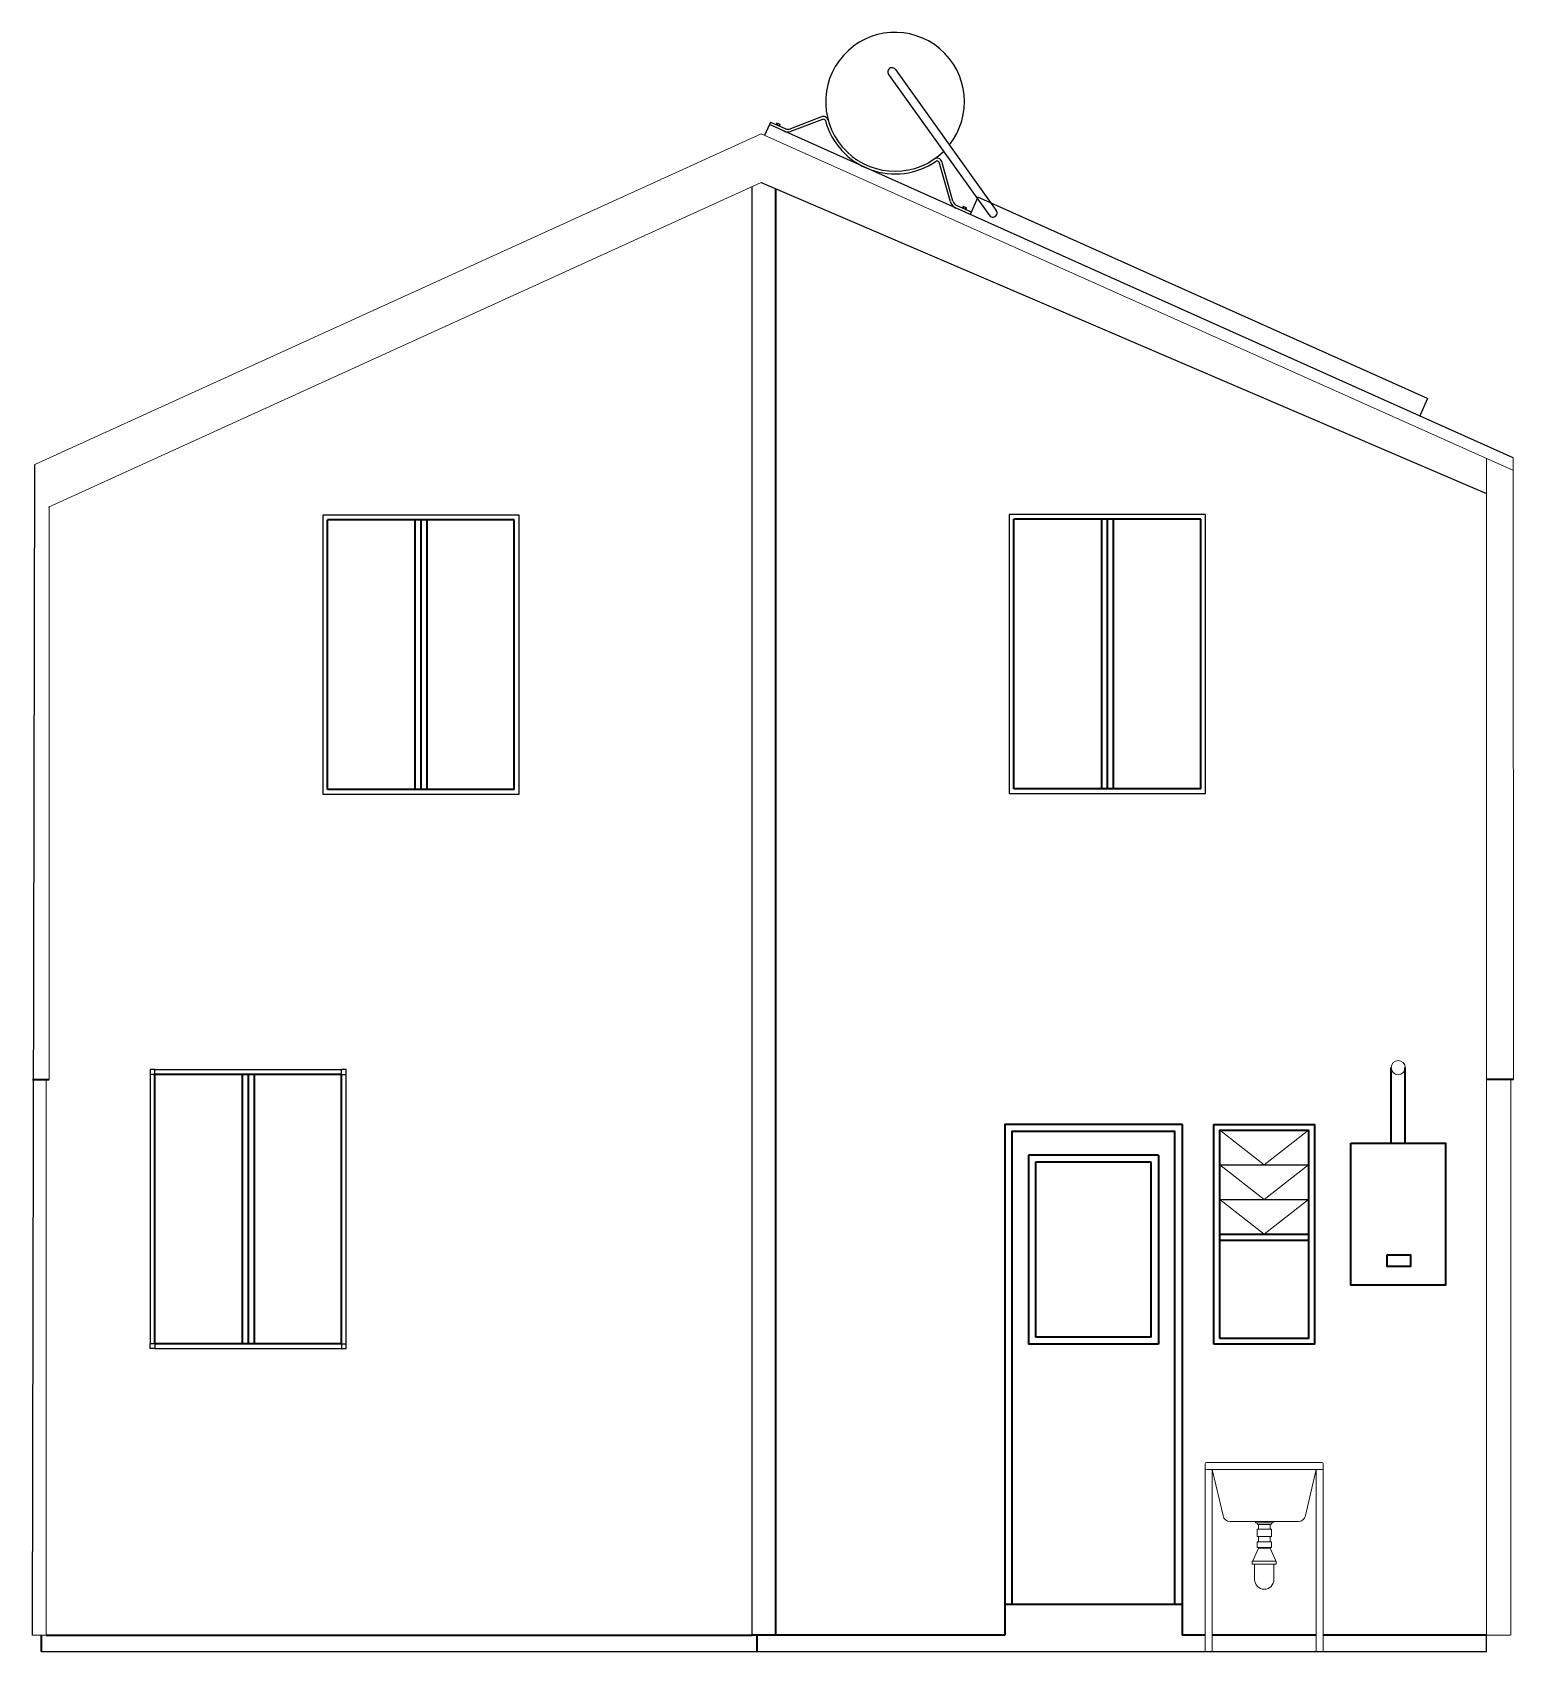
# Model space of a CAD drawing. Header units: millimetres. Extents: x 1744 to 5459, y 912 to 2813.
# Drawn here: x 4832 to 5459, y 912 to 1597 of the extents above; entities that cross this region are included whole.
import ezdxf

# ---------------------------------------------------------------- set-up
doc = ezdxf.new("R2010")
doc.units = ezdxf.units.MM
for name, color, linetype, lineweight in [('A-ANNO-SYMB', 3, 'Continuous', 18), ('A-ELEV-IDEN', 3, 'Continuous', 18), ('A-ELEV-MBE1', 7, 'Continuous', 35), ('A-ELEV-MBE2', 4, 'Continuous', 25), ('A-FURN', 8, 'Continuous', 18)]:
    doc.layers.add(name, color=color, linetype=linetype, lineweight=lineweight)

msp = doc.modelspace()

# ---------------------------------------------------------------- linework, layer by layer
for p, q in [((5136.88, 919.081), (5136.88, 1531.605)), ((5140.743, 1533.363), (5447.48, 1401.868)), ((4832.452, 919.081), (4833.478, 1414.125))]:
    msp.add_line(p, q)
at = {"color": 0}
for p, q in [((4884.204, 1158.226), (4882.204, 1158.226)), ((4882.204, 1158.226), (4882.204, 1156.226)), ((4884.204, 1156.226), (4884.204, 1158.226)), ((4884.204, 1158.226), (4963.204, 1158.226)), ((4963.204, 1156.226), (4963.204, 1158.226)), ((4965.204, 1158.226), (4963.204, 1158.226)), ((4965.204, 1156.226), (4965.204, 1158.226)), ((4884.204, 1156.226), (4882.204, 1156.226)), ((4882.204, 1156.226), (4882.204, 1042.226)), ((4963.204, 1156.226), (4965.204, 1156.226)), ((4965.204, 1042.226), (4965.204, 1156.226)), ((4884.204, 1042.226), (4882.204, 1042.226)), ((4882.204, 1040.226), (4882.204, 1042.226)), ((4884.204, 1042.226), (4884.204, 1040.226)), ((4963.204, 1042.226), (4965.204, 1042.226)), ((4963.204, 1042.226), (4963.204, 1040.226)), ((4965.204, 1040.226), (4965.204, 1042.226)), ((4884.204, 1040.226), (4882.204, 1040.226)), ((4884.204, 1040.226), (4963.204, 1040.226)), ((4963.204, 1040.226), (4965.204, 1040.226)), ((5447.48, 912.081), (5447.48, 919.081)), ((4836.105, 912.081), (5447.48, 912.081))]:
    msp.add_line(p, q, dxfattribs=at)
for points in [[(5038.264, 1392.733), (4955.232, 1392.733), (4955.232, 1274.733), (5038.264, 1274.733)], [(5328.568, 1393), (5245.536, 1393), (5245.536, 1275), (5328.568, 1275)]]:
    msp.add_lwpolyline(points, close=True, dxfattribs=at)
at = {"layer": 'A-ANNO-SYMB', "color": 0}
for p, q in [((5447.48, 1416.738), (5447.48, 919.081)), ((5458.908, 1154.081), (5458.74, 1416.99)), ((4839.51, 1154.081), (4839.51, 1396.089)), ((5457.708, 1154.081), (5457.708, 919.081)), ((4832.452, 919.081), (4838.311, 919.081)), ((5457.381, 919.081), (5447.48, 919.081))]:
    msp.add_line(p, q, dxfattribs=at)
for points in [[(4833.478, 1414.125), (5140.677, 1553.99)], [(5458.858, 1411.645), (5140.677, 1553.99)], [(4839.233, 1396.089), (5140.743, 1533.363)], [(4838.311, 919.081), (4838.311, 1154.081)]]:
    msp.add_lwpolyline(points, dxfattribs=at)
msp.add_circle((5410.099, 1159.081), 3, dxfattribs=at)
at = {"layer": 'A-ELEV-IDEN', "color": 0}
for points in [[(5334.68, 1132.581), (5353.43, 1117.915), (5372.18, 1132.581)], [(5334.68, 1117.915), (5353.43, 1103.248), (5372.18, 1117.915)], [(5334.68, 1103.248), (5353.43, 1088.581), (5372.18, 1103.248)]]:
    msp.add_lwpolyline(points, dxfattribs=at)
at = {"layer": 'A-ELEV-MBE1', "color": 0}
for p, q in [((5146.88, 1154.081), (5146.88, 1530.617)), ((5036.264, 1390.733), (4957.264, 1390.733)), ((4957.264, 1276.733), (4957.264, 1390.733)), ((4994.264, 1390.733), (4994.264, 1276.733)), ((4996.764, 1390.733), (4996.764, 1276.733)), ((4999.264, 1390.733), (4999.264, 1276.733)), ((5036.264, 1276.733), (5036.264, 1390.733)), ((5326.568, 1391), (5247.568, 1391)), ((5247.568, 1277), (5247.568, 1391)), ((5284.568, 1391), (5284.568, 1277)), ((5287.068, 1391), (5287.068, 1277)), ((5289.568, 1391), (5289.568, 1277)), ((5326.568, 1277), (5326.568, 1391)), ((5036.264, 1276.733), (4957.264, 1276.733)), ((5326.568, 1277), (5247.568, 1277)), ((4832.452, 1154.081), (4839.51, 1154.081)), ((4963.204, 1156.226), (4884.204, 1156.226)), ((4884.204, 1042.226), (4884.204, 1156.226)), ((4921.204, 1156.226), (4921.204, 1042.226)), ((4923.704, 1156.226), (4923.704, 1042.226)), ((4926.204, 1156.226), (4926.204, 1042.226)), ((4963.204, 1042.226), (4963.204, 1156.226)), ((5146.88, 919.081), (5146.88, 1154.081)), ((5458.908, 1154.081), (5447.48, 1154.081)), ((5318.681, 1135.081), (5318.681, 919.081)), ((5308.681, 1122.081), (5253.68, 1122.081)), ((5253.68, 1122.081), (5253.68, 1042.081)), ((5305.681, 1119.081), (5256.68, 1119.081)), ((5256.68, 1119.081), (5256.68, 1045.081)), ((5305.681, 1045.081), (5305.681, 1119.081)), ((5308.681, 1122.081), (5308.681, 1042.081)), ((4963.204, 1042.226), (4884.204, 1042.226)), ((5308.681, 1042.081), (5253.68, 1042.081)), ((5305.681, 1045.081), (5256.68, 1045.081)), ((5243.68, 1034.081), (5243.68, 919.081)), ((5243.68, 932.081), (5318.681, 932.081)), ((4836.105, 919.081), (4836.105, 912.081)), ((4838.311, 919.081), (5136.88, 919.081)), ((5243.68, 919.081), (5136.88, 919.081)), ((5328.43, 919.081), (5318.681, 919.081)), ((5375.43, 919.081), (5331.43, 919.081)), ((5447.48, 919.081), (5378.43, 919.081))]:
    msp.add_line(p, q, dxfattribs=at)
for points in [[(5407.099, 1127.081), (5407.099, 1159.081)], [(5413.099, 1127.081), (5413.099, 1159.081)], [(5318.681, 1135.081), (5318.681, 1135.081), (5243.68, 1135.081), (5243.68, 932.081)], [(5315.681, 932.081), (5315.681, 1132.081), (5246.68, 1132.081), (5246.68, 932.081)], [(5390.099, 1127.081), (5430.099, 1127.081), (5430.099, 1067.081), (5390.099, 1067.081), (5390.099, 1127.081)], [(5334.68, 1088.581), (5372.18, 1088.581)], [(5334.68, 1086.081), (5372.18, 1086.081)], [(5405.364, 1079.932), (5415.364, 1079.932), (5415.364, 1074.932), (5405.364, 1074.932), (5405.364, 1079.932)], [(5138.982, 912.081), (5138.982, 919.081)]]:
    msp.add_lwpolyline(points, dxfattribs=at)
for points in [[(5332.18, 1042.081), (5332.18, 1135.081), (5374.68, 1135.081), (5374.68, 1042.081)], [(5334.68, 1044.581), (5334.68, 1132.581), (5372.18, 1132.581), (5372.18, 1044.581)]]:
    msp.add_lwpolyline(points, close=True, dxfattribs=at)
at = {"layer": 'A-ELEV-MBE2', "color": 0}
for p, q in [((5194.564, 1579.147), (5237.22, 1519.533)), ((5197.442, 1581.253), (5240.11, 1521.624)), ((5144.654, 1558.958), (5144.181, 1557.9)), ((5144.654, 1558.958), (5150.763, 1556.224)), ((5147.268, 1558.532), (5147.013, 1557.961)), ((5147.567, 1558.399), (5147.311, 1557.828)), ((5148.677, 1557.961), (5147.339, 1558.56)), ((5148.15, 1557.452), (5148.406, 1558.023)), ((5148.449, 1557.318), (5148.704, 1557.89)), ((5166.24, 1561.197), (5153.041, 1556.16)), ((5166.653, 1560.115), (5153.454, 1555.077)), ((5220.687, 1525.28), (5215.913, 1542.047)), ((5221.801, 1525.597), (5217.043, 1542.349)), ((5223.448, 1523.695), (5229.486, 1520.992)), ((5226.027, 1523.285), (5225.771, 1522.714)), ((5226.326, 1523.152), (5226.07, 1522.58)), ((5227.436, 1522.714), (5226.098, 1523.312)), ((5226.909, 1522.205), (5227.164, 1522.776)), ((5227.207, 1522.071), (5227.463, 1522.643))]:
    msp.add_line(p, q, dxfattribs=at)
for points in [[(5144.181, 1557.9), (5142.138, 1553.336)], [(5458.666, 1417.031), (5144.181, 1557.9)], [(5232.281, 1527.237), (5229.013, 1519.935)], [(5422.51, 1442.103), (5232.281, 1527.237)], [(5422.51, 1442.103), (5419.243, 1434.8)], [(5334.68, 1117.915), (5372.18, 1117.915)], [(5334.68, 1103.248), (5372.18, 1103.248)]]:
    msp.add_lwpolyline(points, dxfattribs=at)
for centre, radius, start, end in [((5197.302, 1567.562), 29.36, 321.562727, 314.431621), ((5195.997, 1580.208), 1.783, 35.281594, 216.498159), ((5147.062, 1557.939), 0.0537, 155.889877, 245.889877), ((5147.262, 1557.849), 0.0537, 245.889877, 335.889877), ((5147.317, 1558.511), 0.0537, 65.889877, 155.889877), ((5147.36, 1557.806), 0.0537, 155.889877, 245.889877), ((5147.518, 1558.421), 0.0537, 335.889877, 65.889877), ((5147.616, 1558.377), 0.0537, 65.889877, 155.889877), ((5148.101, 1557.474), 0.0537, 245.889877, 335.889877), ((5148.199, 1557.43), 0.0537, 155.889877, 245.889877), ((5148.4, 1557.34), 0.0537, 245.889877, 335.889877), ((5148.357, 1558.045), 0.0537, 335.889877, 65.889877), ((5148.455, 1558.001), 0.0537, 65.889877, 155.889877), ((5148.655, 1557.912), 0.0537, 335.889877, 65.889877), ((5151.979, 1558.941), 4.136, 245.889877, 290.889877), ((5151.979, 1558.941), 2.977, 245.889877, 290.889877), ((5166.983, 1559.25), 2.085, 19.804928, 110.889877), ((5166.983, 1559.248), 0.927, 22.568235, 110.860662), ((5197.302, 1567.562), 30.519, 195.114383, 304.649684), ((5215.084, 1541.636), 2.085, 20.00847, 120.110587), ((5215.084, 1541.636), 0.926, 26.37705, 117.691719), ((5224.665, 1526.412), 4.136, 195.889877, 245.889877), ((5224.665, 1526.412), 2.977, 195.889877, 245.889877), ((5225.82, 1522.692), 0.0537, 155.889877, 245.889877), ((5226.021, 1522.602), 0.0537, 245.889877, 335.889877), ((5226.076, 1523.263), 0.0537, 65.889877, 155.889877), ((5226.119, 1522.558), 0.0537, 155.889877, 245.889877), ((5226.277, 1523.174), 0.0537, 335.889877, 65.889877), ((5226.375, 1523.13), 0.0537, 65.889877, 155.889877), ((5226.86, 1522.227), 0.0537, 245.889877, 335.889877), ((5226.958, 1522.183), 0.0537, 155.889877, 245.889877), ((5227.158, 1522.093), 0.0537, 245.889877, 335.889877), ((5227.115, 1522.798), 0.0537, 335.889877, 65.889877), ((5227.214, 1522.754), 0.0537, 65.889877, 155.889877), ((5227.414, 1522.665), 0.0537, 335.889877, 65.889877), ((5238.665, 1520.579), 1.783, 214.920013, 35.889877)]:
    msp.add_arc(centre, radius, start, end, dxfattribs=at)
at = {"layer": 'A-FURN', "color": 0}
for p, q in [((5328.43, 991.581), (5328.43, 989.581)), ((5328.43, 991.581), (5328.43, 912.081)), ((5377.93, 992.081), (5328.93, 992.081)), ((5377.93, 989.081), (5328.93, 989.081)), ((5331.43, 989.081), (5336.012, 969.588)), ((5331.43, 989.081), (5331.43, 912.081)), ((5375.43, 989.081), (5370.848, 969.588)), ((5375.43, 989.081), (5375.43, 912.081)), ((5378.43, 991.581), (5378.43, 912.081)), ((5367.889, 967.081), (5338.971, 967.081)), ((5350.95, 963.856), (5350.95, 965.821)), ((5355.95, 963.856), (5355.95, 965.821)), ((5350.95, 958.507), (5350.95, 960.815)), ((5355.95, 958.507), (5355.95, 960.815)), ((5350.95, 955.895), (5350.95, 956.083)), ((5355.95, 955.895), (5350.95, 955.895)), ((5355.95, 955.895), (5355.95, 956.083)), ((5349.356, 949.079), (5349.356, 942.558)), ((5357.545, 949.079), (5357.545, 942.558)), ((5328.93, 912.081), (5328.43, 912.081)), ((5328.93, 912.081), (5331.43, 912.081)), ((5377.93, 912.081), (5375.43, 912.081)), ((5377.93, 912.081), (5378.43, 912.081))]:
    msp.add_line(p, q, dxfattribs=at)
for points in [[(5357.19, 967.081), (5349.71, 967.081), (5349.71, 966.511), (5357.19, 966.511)], [(5356.506, 963.856), (5350.395, 963.856), (5350.395, 960.815), (5356.506, 960.815)], [(5356.506, 958.507), (5350.395, 958.507), (5350.395, 956.083), (5356.506, 956.083)], [(5358.546, 950.271), (5348.355, 950.271), (5348.355, 949.079), (5358.546, 949.079)]]:
    msp.add_lwpolyline(points, close=True, dxfattribs=at)
for points in [[(5350.251, 966.511), (5350.547, 965.821), (5353.45, 965.821)], [(5356.65, 966.511), (5356.354, 965.821), (5353.45, 965.821)], [(5350.95, 955.895), (5348.71, 950.749), (5348.71, 950.271), (5348.71, 950.271)], [(5355.95, 955.895), (5358.19, 950.749), (5358.19, 950.271), (5358.19, 950.271)]]:
    msp.add_lwpolyline(points, dxfattribs=at)
for centre, radius, start, end in [((5328.93, 991.581), 0.5, 90, 180), ((5328.93, 989.581), 0.5, 180, 270), ((5377.93, 991.581), 0.5, 0, 90), ((5377.93, 989.581), 0.5, 270, 0), ((5338.971, 970.081), 3, 189.462322, 270), ((5367.889, 970.081), 3, 270, 350.537678), ((5353.45, 942.558), 4.095, 180, 0)]:
    msp.add_arc(centre, radius, start, end, dxfattribs=at)

doc.saveas('drawing.dxf')
